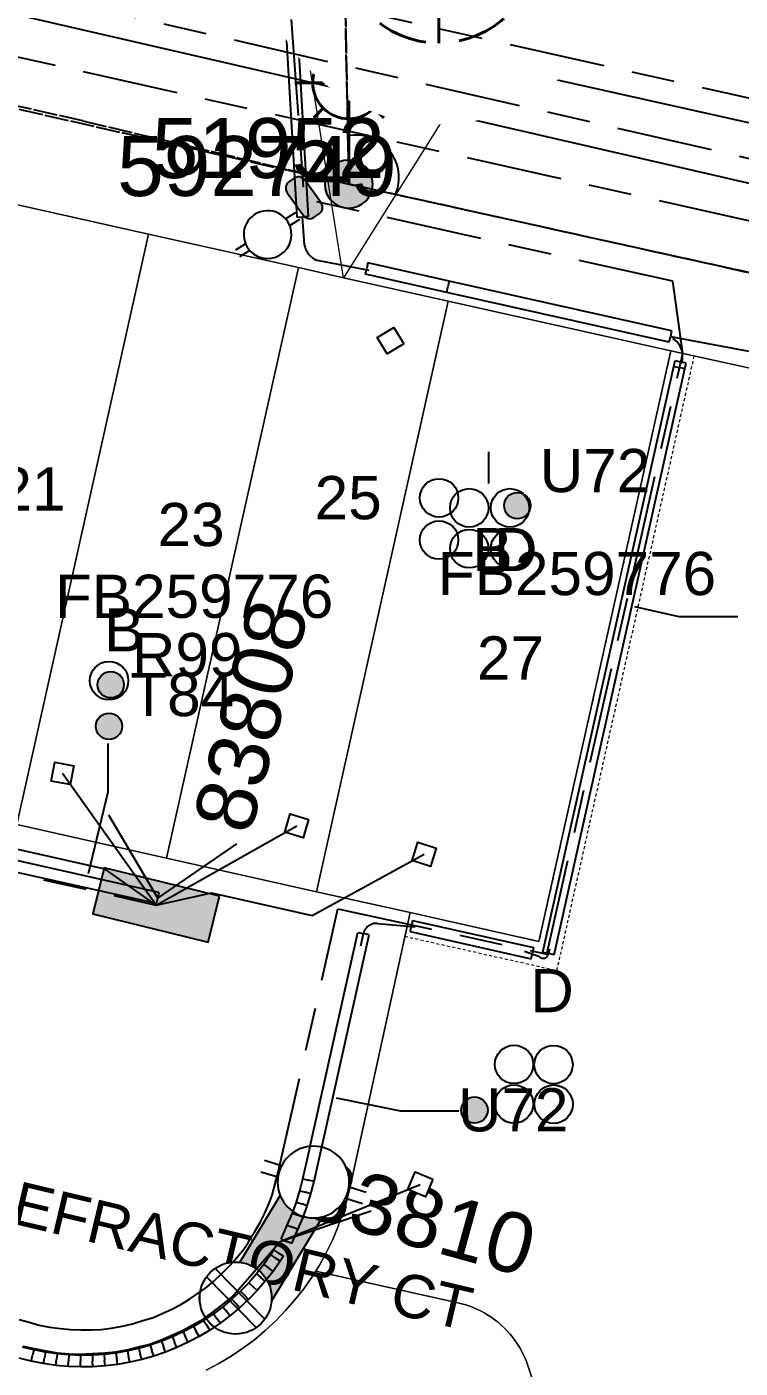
# Model space of a CAD drawing. Header units: metres. Extents: x 311347 to 316656, y 6252667 to 6255486.
# Drawn here: x 314699.3 to 314729.1, y 6254754 to 6254809.8 of the extents above; entities that cross this region are included whole.
import ezdxf
from ezdxf.enums import TextEntityAlignment as Align

# ---------------------------------------------------------------- set-up
doc = ezdxf.new("R2010")
doc.units = ezdxf.units.M
for name, pattern in [('Cable Exist OH', [1, 1, 0]), ('Cable Exist UG', [8.2, 4, -1.2, 1.8, -1.2]), ('Dash', [5, 3, -2]), ('HIDDEN', [0.375, 0.25, -0.125]), ('HIDDEN2', [0.1875, 0.125, -0.0625])]:
    doc.linetypes.add(name, pattern=pattern)
doc.layers.get('0').update_dxf_attribs({"color": 6})
for name, color, linetype in [('_User_HV_Exist', 7, 'Continuous'), ('_User_LV_Exist', 7, 'Continuous'), ('Duct_SP_EXT', 7, 'Continuous'), ('Equip_HV_EXT', 7, 'Continuous'), ('Equip_LV_EXT', 7, 'Continuous'), ('Equip_SL_EXT', 7, 'Continuous'), ('Equip_SP_LV_EXT', 7, 'Continuous'), ('Equip_SP_SL_EXT', 7, 'Continuous'), ('Mains_HV_EXT', 7, 'Continuous'), ('Mains_LV_EXT', 7, 'Continuous'), ('Mains_SL_EXT', 7, 'Continuous'), ('Mains_TR_EXT', 7, 'Continuous'), ('Services_SP_EXT', 7, 'Continuous'), ('SupportsOH_SP_TR_HV_LV_SL_EXT', 7, 'Continuous'), ('SupportsUG_SP_LV_EXT', 7, 'Continuous'), ('Trench_SP_EXT', 7, 'Continuous')]:
    doc.layers.add(name, color=color, linetype=linetype)
for name, color, linetype, lineweight in [('Cadastre Buildings_SP_EXT', 9, 'Continuous', 5), ('Cadastre Land Parcels_SP_EXT', 9, 'Continuous', 5), ('Cadastre Other Property_SP_EXT', 9, 'HIDDEN', 5), ('Cadastre Roads_SP_EXT', 7, 'Continuous', 5)]:
    doc.layers.add(name, color=color, linetype=linetype, lineweight=lineweight)
doc.styles.add('iecARIAL', font='arial.ttf', dxfattribs={"height": 2})
doc.styles.add('IESYMBOL1', font='isocp.shx')
doc.styles.add('POLE_LABEL', font='arial.ttf')
doc.styles.add('SLCP_LABEL', font='arial.ttf', dxfattribs={"height": 3.5})
doc.styles.get("Standard").update_dxf_attribs({"font": 'arial.ttf'})
doc.linetypes.add('Cable P UG', pattern='A,6,-0.5,["P",Standard,S=1.7,R=0,X=0.5,Y=-1],-2.9', length=9.4)

# ---------------------------------------------------------------- blocks, each defined once
blk = doc.blocks.new('PILLAR_EXT')
blk.add_hatch(color=256).paths.add_polyline_path([(-2.475, 0.99), (-2.475, -0.99), (2.475, -0.99), (2.475, 0.99)])
blk.add_lwpolyline([(-2.475, -0.99), (2.475, -0.99), (2.475, 0.99), (-2.475, 0.99)], close=True)
at = {"style": 'iecARIAL', "flags": 8}
blk.add_attdef('ASSET_NUM', (1.5, 3.5), '', height=2.5, dxfattribs=at)
for tag, p, flags in [('OWNED_BY', (0, -0.2), 9), ('STATE', (0, -0.4), 9), ('SUPPORT_TYPE', (0, -0.6), 9), ('USAGE', (0, -0.8), 9), ('LEGEND', (0, -1), 9), ('LOCATION', (0, -1.2), 9), ('STREETNAME', (0, -1.8), 9), ('NOTES', (0, -1.4), 9), ('PARENT', (0, -1.6), 9), ('SUBURB', (0, -2), 1)]:
    blk.add_attdef(tag, p, '', height=0.2, dxfattribs=dict(flags=flags))
blk = doc.blocks.new('DUCT_EXT')
blk.add_circle((0, 0.8), 0.8)
at = {"flags": 1}
blk.add_attdef('Z', (0, 0), '', height=0.2, dxfattribs=at)
at = {"flags": 9}
for tag, p in [('DUCT_CODE', (0, 0)), ('XSECT_TYPE', (0, -0.2)), ('STATE', (0, -0.6)), ('FB_REFERENCE', (0, -0.4)), ('NOTES', (0, -0.8))]:
    blk.add_attdef(tag, text='', height=0.2, dxfattribs=at).set_placement(p, align=Align.MIDDLE_LEFT)
blk = doc.blocks.new('LV_OH_LINKS_OPEN_EXT')
for p, q in [((-0.166, 4.966), (-0.166, 5.464)), ((0.166, 4.966), (0.166, 5.464)), ((-0.166, 3.002), (-0.166, 2.504)), ((0.166, 3.002), (0.166, 2.504))]:
    blk.add_line(p, q)
blk.add_lwpolyline([(0, 2.988, 1), (0, 4.98, 1)], format="xyb", close=True)
at = {"flags": 9}
for tag, p in [('ACTUAL_STATUS', (0, 0)), ('OPERATING_VOLTAGE', (0, -0.6)), ('CONSTRUCTED_VOLTAGE', (0, -0.2)), ('NO_PHASES', (0, -0.4)), ('ORIENTATION', (0, -0.8)), ('OWNED_BY', (0, -1)), ('STATE', (0, -1.2)), ('SWITCH_TYPE', (0, -1.4)), ('USAGE', (0, -1.6)), ('LEGEND', (0, -1.8)), ('NOTES', (0, -2))]:
    blk.add_attdef(tag, text='', height=0.2, dxfattribs=at).set_placement(p, align=Align.MIDDLE_LEFT)
at = {"flags": 1}
blk.add_attdef('Z', (0, 0), '', height=0.2, dxfattribs=at)
blk = doc.blocks.new('SL_LANTERN_EXT')
at = {"lineweight": 40}
for p, q in [((0, 1.968), (0, 6.468)), ((-1.459, 5.676), (-1.061, 5.278)), ((1.458, 5.676), (1.06, 5.278)), ((-2.25, 4.218), (2.25, 4.218)), ((-1.459, 2.759), (-1.061, 3.157)), ((1.458, 2.759), (1.06, 3.157)), ((0, 0), (0, 2.721))]:
    blk.add_line(p, q, dxfattribs=at)
blk.add_circle((0, 4.218), 1.5, dxfattribs=at)
at = {"style": 'iecARIAL', "flags": 8}
blk.add_attdef('ASSET_NUM', (1.5, 1.5), '', height=2.5, dxfattribs=at)
for tag, p, height, flags in [('CONSTRUCTED_VOLTAGE', (0.981, -0.653), 0.2, 9), ('CONTROL_TYPE', (0.981, -0.853), 0.2, 9), ('LANTERN_PURPOSE', (0.981, -1.053), 0.2, 9), ('LANTERN_TYPE', (0.981, -1.253), 0.2, 9), ('LNUMBER', (2.181, -3.253), 2.5, 8), ('OPERATING_VOLTAGE', (0.981, -1.653), 0.2, 9), ('ORIENTATION', (0.981, -1.853), 0.2, 9), ('NO_PHASES', (0.981, -1.453), 0.2, 9), ('OWNED_BY', (0.981, -2.053), 0.2, 9), ('STATE', (0.981, -2.253), 0.2, 9), ('CEXIST', (0.981, -2.653), 0.2, 9), ('CNEW', (0.981, -2.853), 0.2, 9), ('USAGE', (0.981, -2.453), 0.2, 9), ('CNUMBER', (0.981, -3.053), 0.2, 9), ('CREMOVE', (0.981, -3.253), 0.2, 9), ('CREPLACE', (0.981, -3.453), 0.2, 9), ('LKINGHEIGHT', (0.981, -3.653), 0.2, 9), ('LBRACKET', (0.981, -3.853), 0.2, 9), ('LBRACKETVOCAB', (0.981, -4.053), 0.2, 9), ('LCATEGORY', (0.981, -4.253), 0.2, 9), ('LCHARGE1', (0.981, -4.453), 0.2, 9), ('LCHARGE1PERCENT', (0.981, -4.653), 0.2, 9), ('LCHARGE2', (0.981, -4.853), 0.2, 9), ('LCHARGE2PERCENT', (0.981, -5.053), 0.2, 9), ('LCHARGE3', (0.981, -5.253), 0.2, 9), ('LCHARGE3PERCENT', (0.981, -5.453), 0.2, 9), ('LEXIST', (0.981, -5.653), 0.2, 9), ('LLAMP', (0.981, -5.853), 0.2, 9), ('LLAMPVOCAB', (0.981, -6.053), 0.2, 9), ('LMAST', (0.981, -6.253), 0.2, 9), ('LMASTVOCAB', (0.981, -6.453), 0.2, 9), ('LNEW', (0.981, -6.653), 0.2, 9), ('LANTNUMBER', (0.981, -6.853), 0.2, 9), ('LOUTREACH', (0.981, -7.253), 0.2, 9), ('LOUTREACHVOCAB', (0.981, -7.453), 0.2, 9), ('LRATECODE', (0.981, -7.653), 0.2, 9), ('LREMOVE', (0.981, -7.853), 0.2, 9), ('LREPLACE', (0.981, -8.053), 0.2, 9), ('LTYPE', (0.981, -8.253), 0.2, 9), ('LTYPEVOCAB', (0.981, -8.453), 0.2, 9), ('LEGEND', (0.981, -8.653), 0.2, 9), ('LOCATION', (0.981, -8.853), 0.2, 9), ('NOTES', (0.981, -9.053), 0.2, 9), ('STREETNAME', (0.981, -9.253), 0.2, 9), ('SUBURB', (0.981, -9.453), 0.2, 1)]:
    blk.add_attdef(tag, p, '', height=height, dxfattribs=dict(flags=flags))
blk = doc.blocks.new('CCP_EXT')
at = {"flags": 9}
for tag, p in [('OWNED_BY', (0, -1)), ('USAGE', (0, -1.2)), ('LEGEND', (0, -1.4)), ('LIFE_SUPPORT', (0, -1.6)), ('STATE', (0, -1.8)), ('NOTES', (0, -2))]:
    blk.add_attdef(tag, text='', height=0.2, dxfattribs=at).set_placement(p, align=Align.MIDDLE_LEFT)
blk.add_wipeout([(0, 0.566), (0.566, 0), (0, -0.566), (-0.566, 0)])
blk.add_lwpolyline([(-0.566, 0), (0, 0.566), (0.566, 0), (0, -0.566), (-0.566, 0)])
at = {"flags": 1}
blk.add_attdef('Z', (0, 0), '', height=0.2, dxfattribs=at)
at = {"flags": 9}
for tag, p in [('CCP_TYPE', (0, 0)), ('OPERATING_VOLTAGE', (0, -0.6)), ('CONSTRUCTED_VOLTAGE', (0, -0.2)), ('NO_PHASES', (0, -0.4)), ('ORIENTATION', (0, -0.8))]:
    blk.add_attdef(tag, text='', height=0.2, dxfattribs=at).set_placement(p, align=Align.MIDDLE_LEFT)
blk = doc.blocks.new('POLE_EXT')
blk.add_hatch(color=256).paths.add_polyline_path([(-1, 0, 1), (1, 0, 1)])
blk.add_lwpolyline([(-1, 0, 1), (1, 0, 1)], format="xyb", close=True)
for tag, height, flags, p in [('pNumber', 2.5, 8, (-17.84, 2.067)), ('OWNED_BY', 0.2, 9, (1.355, -0.4)), ('PARENT', 0.2, 9, (1.355, -0.6)), ('SPECIAL_USE', 0.2, 9, (1.355, -0.8)), ('STATE', 0.2, 9, (1.355, -1)), ('USAGE', 0.2, 9, (1.355, -1.2)), ('cLV', 0.2, 9, (1.355, -1.4)), ('hDepth', 0.2, 9, (1.355, -1.6)), ('cHV', 0.2, 9, (1.355, -2)), ('hDia', 0.2, 9, (1.355, -1.8)), ('LBRACKET', 0.2, 9, (1.355, -2.2)), ('LExisting', 0.2, 9, (1.355, -2.4)), ('LANTNUMBER', 0.2, 9, (1.355, -2.6)), ('LOther', 0.2, 9, (1.355, -2.8)), ('cLinedev', 0.2, 9, (1.355, -3.4)), ('LRemove', 0.2, 9, (1.355, -3)), ('LEGEND', 0.2, 9, (1.355, -3.2)), ('pExisting', 0.2, 9, (1.355, -3.8)), ('LOCATION', 0.2, 9, (1.355, -3.6)), ('PFNUMBER', 0.2, 9, (1.355, -4)), ('pFooting', 0.2, 9, (1.355, -4.4)), ('NEWPFNUMBER', 0.2, 9, (1.355, -4.2)), ('pNew', 0.2, 9, (1.355, -4.6)), ('pRelocate', 0.2, 9, (1.355, -5)), ('pRemove', 0.2, 9, (1.355, -5.2)), ('pReplace', 0.2, 9, (1.355, -5.4)), ('pStay', 0.2, 9, (1.355, -5.6)), ('cspan', 0.2, 9, (1.355, -6)), ('STREETNAME', 0.2, 9, (1.355, -6.2)), ('pType', 0.2, 9, (1.355, -5.8)), ('SUBURB', 0.2, 9, (1.355, -6.4)), ('NOTES', 0.2, 9, (1.355, -6.6)), ('OPERATED_BY', 0.2, 9, (1.355, -7.014)), ('MAINTAINED_BY', 0.2, 9, (1.355, -6.814))]:
    blk.add_attdef(tag, text='', height=height, dxfattribs=dict(flags=flags)).set_placement(p, align=Align.MIDDLE_LEFT)
at = {"style": 'POLE_LABEL'}
for tag, height, flags, p in [('ASSET_NUM', 2.5, 8, (2, 2)), ('STRUCTURE_PLANT_NUMBER', 0.2, 9, (1.355, 0.028)), ('STREET_CODE', 0.2, 9, (1.355, -0.2))]:
    blk.add_attdef(tag, text='', height=height, dxfattribs=dict(at, flags=flags)).set_placement(p, align=Align.MIDDLE_LEFT)
at = {"flags": 1}
blk.add_attdef('Z', (1.355, -7.328), '', height=0.2, dxfattribs=at)
blk = doc.blocks.new('HV_STJ_EXT')
h = blk.add_hatch(color=256)
edge = h.paths.add_edge_path()
edge.add_ellipse((-0.586, 0.131), major_axis=(0.226, 0.226), ratio=1, start_angle=45, end_angle=135)
edge.add_line((-0.906, 0.131), (-0.906, -0.131))
edge.add_ellipse((-0.586, -0.131), major_axis=(0.226, 0.226), ratio=1, start_angle=135, end_angle=225)
edge.add_line((-0.586, -0.451), (0.586, -0.451))
edge.add_ellipse((0.586, -0.131), major_axis=(-0.226, 0.226), ratio=1, start_angle=135, end_angle=225)
edge.add_line((0.906, -0.131), (0.906, 0.131))
edge.add_ellipse((0.586, 0.131), major_axis=(-0.226, 0.226), ratio=1, start_angle=225, end_angle=315)
edge.add_line((0.586, 0.451), (-0.586, 0.451))
blk.add_lwpolyline([(-0.906, 0.131), (-0.906, -0.131, 0.414214), (-0.586, -0.451), (0.586, -0.451, 0.414214), (0.906, -0.131), (0.906, 0.131, 0.414214), (0.586, 0.451), (-0.586, 0.451, 0.414214)], format="xyb", close=True)
for tag, flags, p in [('ORIENTATION', 9, (1.5, 0)), ('USAGE', 9, (1.5, -0.2)), ('LEGEND', 9, (1.5, -0.4)), ('NOTES', 9, (1.5, -0.6)), ('Z', 1, (1.5, -0.8))]:
    blk.add_attdef(tag, text='', height=0.2, dxfattribs=dict(flags=flags)).set_placement(p, align=Align.MIDDLE_LEFT)
blk = doc.blocks.new('LV_UG_LINKS_CLOSED_EXT')
blk.add_wipeout([(-1.056, 1.057), (-1.18, 0.916), (-1.286, 0.761), (-1.371, 0.594), (-1.435, 0.417), (-1.476, 0.234), (-1.493, 0.047), (-1.487, -0.14), (-1.458, -0.326), (-1.406, -0.506), (-1.331, -0.678), (-1.236, -0.839), (-1.121, -0.988), (-0.988, -1.12), (-0.84, -1.235), (-0.679, -1.331), (-0.506, -1.406), (-0.326, -1.458), (-0.141, -1.487), (0.047, -1.493), (0.233, -1.476), (0.416, -1.435), (0.593, -1.371), (0.76, -1.286), (0.915, -1.181), (1.056, -1.057), (1.18, -0.916), (1.286, -0.761), (1.371, -0.594), (1.435, -0.417), (1.476, -0.234), (1.493, -0.047), (1.487, 0.14), (1.458, 0.326), (1.406, 0.506), (1.331, 0.678), (1.236, 0.839), (1.121, 0.988), (0.988, 1.12), (0.84, 1.235), (0.679, 1.331), (0.506, 1.406), (0.326, 1.458), (0.141, 1.487), (-0.047, 1.493), (-0.233, 1.476), (-0.416, 1.435), (-0.593, 1.371), (-0.76, 1.286), (-0.915, 1.181)])
for p, q in [((-0.25, -1.479), (-0.25, 1.479)), ((0.25, -1.479), (0.25, 1.479))]:
    blk.add_line(p, q)
blk.add_circle((0, 0), 1.5)
at = {"flags": 9}
for tag, p in [('ACTUAL_STATUS', (0, 0)), ('OPERATING_VOLTAGE', (0, -0.6)), ('CONSTRUCTED_VOLTAGE', (0, -0.2)), ('NO_PHASES', (0, -0.4)), ('ORIENTATION', (0, -0.8)), ('STATE', (0, -1)), ('SWITCH_TYPE', (0, -1.2)), ('USAGE', (0, -1.4)), ('NOTES', (0, -1.6))]:
    blk.add_attdef(tag, text='', height=0.2, dxfattribs=at).set_placement(p, align=Align.MIDDLE_LEFT)
at = {"flags": 1}
blk.add_attdef('Z', (0, 0), '', height=0.2, dxfattribs=at)
blk = doc.blocks.new('LV_UG_LINKS_OPEN_EXT')
for p, q in [((-0.249, 1.473), (-0.249, 2.22)), ((0.249, 1.473), (0.249, 2.22)), ((-0.249, -1.473), (-0.249, -2.22)), ((0.249, -1.473), (0.249, -2.22))]:
    blk.add_line(p, q)
at = {"flags": 9}
for tag, p in [('ACTUAL_STATUS', (0, 0)), ('OPERATING_VOLTAGE', (0, -0.6)), ('CONSTRUCTED_VOLTAGE', (0, -0.2)), ('NO_PHASES', (0, -0.4)), ('ORIENTATION', (0, -0.8)), ('STATE', (0, -1)), ('SWITCH_TYPE', (0, -1.2)), ('USAGE', (0, -1.4)), ('NOTES', (0, -1.6))]:
    blk.add_attdef(tag, text='', height=0.2, dxfattribs=at).set_placement(p, align=Align.MIDDLE_LEFT)
at = {"flags": 1}
blk.add_attdef('Z', (0, 0), '', height=0.2, dxfattribs=at)
blk.add_wipeout([(-0.249, 1.473), (-0.432, 1.43), (-0.608, 1.365), (-0.774, 1.278), (-0.928, 1.171), (-1.067, 1.045), (-1.19, 0.903), (-1.294, 0.747), (-1.377, 0.579), (-1.439, 0.402), (-1.478, 0.218), (-1.494, 0.031), (-1.486, -0.156), (-1.455, -0.341), (-1.4, -0.521), (-1.324, -0.692), (-1.227, -0.853), (-1.11, -1), (-0.976, -1.131), (-0.827, -1.244), (-0.664, -1.338), (-0.491, -1.411), (-0.311, -1.461), (-0.125, -1.489), (0.062, -1.493), (0.249, -1.473), (0.432, -1.43), (0.608, -1.365), (0.774, -1.278), (0.928, -1.171), (1.067, -1.045), (1.19, -0.903), (1.294, -0.747), (1.377, -0.579), (1.439, -0.402), (1.478, -0.218), (1.494, -0.031), (1.486, 0.156), (1.455, 0.341), (1.4, 0.521), (1.324, 0.692), (1.227, 0.853), (1.11, 1), (0.976, 1.131), (0.827, 1.244), (0.664, 1.338), (0.491, 1.411), (0.311, 1.461), (0.125, 1.489), (-0.062, 1.493)])
blk.add_lwpolyline([(0, -1.494, 1), (0, 1.494, 1)], format="xyb", close=True)
blk = doc.blocks.new('CABLE_LARGE_EXT')
h = blk.add_hatch(color=256)
edge = h.paths.add_edge_path()
edge.add_arc((0, 0.55), 0.55, 0, 360)
blk.add_circle((0, 0.55), 0.55)
at = {"flags": 1}
blk.add_attdef('Z', (0, 0), '', height=0.2, dxfattribs=at)
at = {"flags": 9}
for tag, p in [('COND_CODE', (0, 0)), ('XSECT_SIZE', (0, -0.6)), ('STATE', (0, -0.4)), ('FB_REFERENCE', (0, -0.2)), ('NOTES', (0, -0.8))]:
    blk.add_attdef(tag, text='', height=0.2, dxfattribs=at).set_placement(p, align=Align.MIDDLE_LEFT)
blk = doc.blocks.new('SLCP_ZELL_EXT')
blk.add_wipeout([(-0.236, 7.5), (-0.706, 7.47), (-1.174, 7.411), (-1.637, 7.323), (-2.093, 7.206), (-2.542, 7.06), (-2.98, 6.887), (-3.407, 6.686), (-3.82, 6.459), (-4.218, 6.206), (-4.599, 5.929), (-4.962, 5.629), (-5.306, 5.306), (-5.629, 4.962), (-5.929, 4.599), (-6.206, 4.218), (-6.459, 3.82), (-6.686, 3.407), (-6.887, 2.98), (-7.06, 2.542), (-7.206, 2.093), (-7.323, 1.637), (-7.411, 1.174), (-7.47, 0.706), (-7.5, 0.236), (-7.5, -0.236), (-7.47, -0.706), (-7.411, -1.174), (-7.323, -1.637), (-7.206, -2.093), (-7.06, -2.542), (-6.887, -2.98), (-6.686, -3.407), (-6.459, -3.82), (-6.206, -4.218), (-5.929, -4.599), (-5.629, -4.962), (-5.306, -5.306), (-4.962, -5.629), (-4.599, -5.929), (-4.218, -6.206), (-3.82, -6.459), (-3.407, -6.686), (-2.98, -6.887), (-2.542, -7.06), (-2.093, -7.206), (-1.637, -7.323), (-1.174, -7.411), (-0.706, -7.47), (-0.236, -7.5), (0.236, -7.5), (0.706, -7.47), (1.174, -7.411), (1.637, -7.323), (2.093, -7.206), (2.542, -7.06), (2.98, -6.887), (3.407, -6.686), (3.82, -6.459), (4.218, -6.206), (4.599, -5.929), (4.962, -5.629), (5.306, -5.306), (5.629, -4.962), (5.929, -4.599), (6.206, -4.218), (6.459, -3.82), (6.686, -3.407), (6.887, -2.98), (7.06, -2.542), (7.206, -2.093), (7.323, -1.637), (7.411, -1.174), (7.47, -0.706), (7.5, -0.236), (7.5, 0.236), (7.47, 0.706), (7.411, 1.174), (7.323, 1.637), (7.206, 2.093), (7.06, 2.542), (6.887, 2.98), (6.686, 3.407), (6.459, 3.82), (6.206, 4.218), (5.929, 4.599), (5.629, 4.962), (5.306, 5.306), (4.962, 5.629), (4.599, 5.929), (4.218, 6.206), (3.82, 6.459), (3.407, 6.686), (2.98, 6.887), (2.542, 7.06), (2.093, 7.206), (1.637, 7.323), (1.174, 7.411), (0.706, 7.47), (0.236, 7.5)])
at = {"linetype": 'Dash', "lineweight": 40, "ltscale": 0.7}
for p, q in [((0, 4.109), (0, -4.109)), ((-4.109, 0), (4.109, 0))]:
    blk.add_line(p, q, dxfattribs=at)
blk.add_circle((0, 0), 4.109, dxfattribs=at)
at = {"lineweight": 40, "style": 'IESYMBOL1'}
for s, p in [('P', (-1.604, 0)), ('Z', (1.702, 0)), ('60', (-1.612, -3.312))]:
    blk.add_text(s, height=2, dxfattribs=at).set_placement(p, align=Align.BOTTOM_CENTER)
at = {"style": 'SLCP_LABEL'}
for tag, height, flags, p in [('ASSET_NUM', 2.5, 8, (2, 2)), ('STREET_CODE', 0.2, 9, (0, -0.2))]:
    blk.add_attdef(tag, text='', height=height, dxfattribs=dict(at, flags=flags)).set_placement(p, align=Align.MIDDLE_LEFT)
at = {"flags": 1}
blk.add_attdef('Z', (0, 0), '', height=0.2, dxfattribs=at)
at = {"flags": 9}
for tag, p in [('CONSTRUCTED_VOLTAGE', (0, -0.4)), ('CONTROL_TYPE', (0, -0.6)), ('OPERATING_VOLTAGE', (0, -1)), ('ORIENTATION', (0, -1.2)), ('NO_PHASES', (0, -0.8)), ('OWNED_BY', (0, -1.4)), ('USAGE', (0, -1.6)), ('STATE', (0, -2)), ('LOCATION', (0, -1.8)), ('NOTES', (0, -2.2))]:
    blk.add_attdef(tag, text='', height=0.2, dxfattribs=at).set_placement(p, align=Align.MIDDLE_LEFT)

msp = doc.modelspace()

# ---------------------------------------------------------------- linework, layer by layer
at = {"layer": 'Cadastre Buildings_SP_EXT', "linetype": 'Continuous'}
msp.add_lwpolyline([(314722.353, 6254747.582), (314720.226, 6254754.041), (314720.169, 6254754.204), (314720.105, 6254754.364), (314720.034, 6254754.521), (314719.956, 6254754.675), (314719.872, 6254754.825), (314719.781, 6254754.972), (314719.685, 6254755.114), (314719.581, 6254755.252), (314719.473, 6254755.386), (314719.358, 6254755.514), (314719.238, 6254755.638), (314719.113, 6254755.757), (314718.983, 6254755.87), (314718.848, 6254755.977), (314718.708, 6254756.078), (314718.564, 6254756.173), (314718.417, 6254756.262), (314718.265, 6254756.344), (314718.11, 6254756.42), (314717.953, 6254756.488), (314717.792, 6254756.551), (314717.629, 6254756.605), (314717.463, 6254756.654), (314717.296, 6254756.694), (314711.366, 6254758.016), (314711.21, 6254757.767), (314710.868, 6254757.282), (314710.502, 6254756.816), (314710.112, 6254756.369), (314709.699, 6254755.944), (314709.265, 6254755.54), (314708.81, 6254755.159), (314708.335, 6254754.802), (314707.842, 6254754.472), (314707.333, 6254754.167), (314706.808, 6254753.891)], dxfattribs=at)
at = {"layer": 'Cadastre Land Parcels_SP_EXT', "linetype": 'Continuous'}
for points in [[(314698.904, 6254776.613), (314704.402, 6254801.21), (314697.375, 6254802.781), (314691.877, 6254778.183), (314698.904, 6254776.613)], [(314705.151, 6254775.216), (314710.649, 6254799.814), (314704.402, 6254801.21), (314698.904, 6254776.613), (314705.151, 6254775.216)], [(314711.397, 6254773.82), (314716.895, 6254798.418), (314712.522, 6254799.395), (314710.649, 6254799.814), (314705.151, 6254775.216), (314711.397, 6254773.82)], [(314726.166, 6254796.345), (314716.895, 6254798.418), (314711.397, 6254773.82), (314715.299, 6254772.948), (314720.669, 6254771.748), (314726.166, 6254796.345)]]:
    msp.add_lwpolyline(points, close=True, dxfattribs=at)
at = {"layer": 'Cadastre Roads_SP_EXT', "linetype": 'Continuous'}
msp.add_lwpolyline([(314664.5, 6254830.907), (314619.895, 6254840.874), (314618.138, 6254830.973), (314616.351, 6254820.892), (314621.925, 6254819.646), (314632.07, 6254817.377), (314676.878, 6254807.362), (314687.127, 6254805.072), (314697.375, 6254802.781), (314704.402, 6254801.21), (314710.649, 6254799.814), (314712.522, 6254799.395), (314710.808, 6254810.208), (314709.105, 6254820.947), (314664.5, 6254830.907)], close=True, dxfattribs=at)
at = {"layer": 'Duct_SP_EXT'}
for p, q in [((314709.537, 6254819.727), (314710.574, 6254801.922)), ((314710.016, 6254819.754), (314711.053, 6254801.95)), ((314710.574, 6254801.922), (314710.814, 6254801.936)), ((314711.053, 6254801.95), (314710.814, 6254801.936)), ((314713.544, 6254800.01), (314713.492, 6254799.776)), ((314716.931, 6254799.252), (314713.544, 6254800.01)), ((314713.439, 6254799.541), (314713.492, 6254799.776)), ((314716.826, 6254798.784), (314713.439, 6254799.541)), ((314716.826, 6254798.784), (314716.879, 6254799.018)), ((314716.931, 6254799.252), (314716.879, 6254799.018)), ((314726.202, 6254797.179), (314716.931, 6254799.252)), ((314726.098, 6254796.711), (314716.826, 6254798.784)), ((314726.202, 6254797.179), (314726.15, 6254796.945)), ((314726.098, 6254796.711), (314726.15, 6254796.945)), ((314720.835, 6254771.297), (314726.29, 6254795.699)), ((314721.303, 6254771.192), (314726.758, 6254795.595)), ((314726.29, 6254795.699), (314726.344, 6254795.945)), ((314726.29, 6254795.699), (314726.524, 6254795.647)), ((314726.344, 6254795.945), (314726.579, 6254795.893)), ((314726.758, 6254795.595), (314726.524, 6254795.647)), ((314726.813, 6254795.84), (314726.579, 6254795.893)), ((314726.758, 6254795.595), (314726.813, 6254795.84)), ((314704.832, 6254773.791), (314698.585, 6254775.188)), ((314704.728, 6254773.323), (314698.481, 6254774.72)), ((314704.832, 6254773.791), (314704.78, 6254773.557)), ((314704.728, 6254773.323), (314704.78, 6254773.557)), ((314715.407, 6254772.626), (314715.354, 6254772.391)), ((314715.407, 6254772.626), (314720.45, 6254771.495)), ((314713.127, 6254772.126), (314713.361, 6254772.073)), ((314713.596, 6254772.021), (314713.361, 6254772.073)), ((314715.302, 6254772.157), (314715.354, 6254772.391)), ((314715.302, 6254772.157), (314720.345, 6254771.026)), ((314720.45, 6254771.495), (314720.397, 6254771.26)), ((314720.345, 6254771.026), (314720.397, 6254771.26)), ((314720.835, 6254771.297), (314721.069, 6254771.244)), ((314721.303, 6254771.192), (314721.069, 6254771.244)), ((314705.392, 6254755.275), (314704.937, 6254755.093)), ((314705.392, 6254755.275), (314705.488, 6254755.054)), ((314699.616, 6254754.732), (314699.139, 6254754.851)), ((314699.616, 6254754.732), (314699.563, 6254754.497)), ((314700.1, 6254754.636), (314699.616, 6254754.732)), ((314703.52, 6254754.689), (314703.037, 6254754.605)), ((314703.997, 6254754.798), (314703.52, 6254754.689)), ((314703.52, 6254754.689), (314703.568, 6254754.453)), ((314704.47, 6254754.933), (314703.997, 6254754.798)), ((314703.997, 6254754.798), (314704.057, 6254754.565)), ((314704.937, 6254755.093), (314704.47, 6254754.933)), ((314704.47, 6254754.933), (314704.542, 6254754.704)), ((314704.614, 6254754.475), (314704.542, 6254754.704)), ((314704.937, 6254755.093), (314705.021, 6254754.867)), ((314705.104, 6254754.642), (314705.021, 6254754.867)), ((314705.583, 6254754.834), (314705.104, 6254754.642)), ((314705.583, 6254754.834), (314705.488, 6254755.054)), ((314699.511, 6254754.263), (314699.01, 6254754.389)), ((314699.511, 6254754.263), (314699.563, 6254754.497)), ((314700.019, 6254754.163), (314699.511, 6254754.263)), ((314700.019, 6254754.163), (314700.059, 6254754.4)), ((314700.531, 6254754.09), (314700.019, 6254754.163)), ((314700.1, 6254754.636), (314700.059, 6254754.4)), ((314700.586, 6254754.567), (314700.1, 6254754.636)), ((314700.531, 6254754.09), (314700.559, 6254754.328)), ((314700.586, 6254754.567), (314700.559, 6254754.328)), ((314701.073, 6254754.523), (314700.586, 6254754.567)), ((314701.043, 6254754.044), (314701.058, 6254754.283)), ((314701.073, 6254754.523), (314701.058, 6254754.283)), ((314701.565, 6254754.505), (314701.073, 6254754.523)), ((314701.56, 6254754.025), (314701.562, 6254754.265)), ((314701.565, 6254754.505), (314701.562, 6254754.265)), ((314702.057, 6254754.512), (314701.565, 6254754.505)), ((314702.546, 6254754.546), (314702.057, 6254754.512)), ((314702.057, 6254754.512), (314702.067, 6254754.272)), ((314702.077, 6254754.032), (314702.067, 6254754.272)), ((314703.037, 6254754.605), (314702.546, 6254754.546)), ((314702.546, 6254754.546), (314702.569, 6254754.307)), ((314702.591, 6254754.068), (314702.569, 6254754.307)), ((314703.106, 6254754.13), (314702.591, 6254754.068)), ((314703.037, 6254754.605), (314703.071, 6254754.368)), ((314703.106, 6254754.13), (314703.071, 6254754.368)), ((314703.615, 6254754.218), (314703.106, 6254754.13)), ((314703.615, 6254754.218), (314703.568, 6254754.453)), ((314704.117, 6254754.333), (314703.615, 6254754.218)), ((314704.117, 6254754.333), (314704.057, 6254754.565)), ((314704.614, 6254754.475), (314704.117, 6254754.333)), ((314705.104, 6254754.642), (314704.614, 6254754.475)), ((314701.043, 6254754.044), (314700.531, 6254754.09)), ((314701.56, 6254754.025), (314701.043, 6254754.044)), ((314702.077, 6254754.032), (314701.56, 6254754.025)), ((314702.591, 6254754.068), (314702.077, 6254754.032))]:
    msp.add_line(p, q, dxfattribs=at)
for points in [[(314718.589, 6254790.819), (314718.589, 6254792.141)], [(314728.969, 6254785.264), (314726.517, 6254785.264), (314724.67, 6254785.689)], [(314702.709, 6254779.998), (314702.709, 6254777.964), (314701.884, 6254774.567)], [(314717.336, 6254764.678), (314714.921, 6254764.678), (314712.238, 6254765.218)]]:
    msp.add_lwpolyline(points, dxfattribs=at)
at = {"layer": 'Mains_LV_EXT', "linetype": 'Continuous'}
msp.add_lwpolyline([(314714.696, 6254802.865, 0.605878), (314712.701, 6254805.295)], format="xyb", dxfattribs=at)
at = {"layer": 'Mains_SL_EXT', "linetype": 'Cable Exist OH'}
msp.add_lwpolyline([(314701.663, 6254805.93), (314660.376, 6254815.159)], dxfattribs=at)
at = {"layer": 'Trench_SP_EXT', "linetype": 'Cable Exist UG'}
for points in [[(314713.593, 6254799.693), (314711.444, 6254800.112), (314711.444, 6254800.112, -0.283408), (314710.904, 6254800.756), (314710.904, 6254800.756), (314710.814, 6254801.936)], [(314726.618, 6254795.812), (314726.635, 6254795.903), (314726.635, 6254795.903, 0.325198), (314726.251, 6254796.863)], [(314713.247, 6254771.562), (314713.361, 6254772.073), (314713.361, 6254772.073, -0.394161), (314713.941, 6254772.492), (314713.941, 6254772.492), (314715.516, 6254772.355)], [(314721.11, 6254771.428), (314721.069, 6254771.244), (314721.069, 6254771.244, -0.625354), (314720.695, 6254771.107), (314720.695, 6254771.107), (314720.071, 6254771.333)]]:
    msp.add_lwpolyline(points, format="xyb", dxfattribs=at)
for points in [[(314726.15, 6254796.945), (314731.321, 6254795.976)], [(314704.78, 6254773.557), (314702.55, 6254777.334)], [(314704.78, 6254773.557), (314708.406, 6254776.026)], [(314709.882, 6254759.256), (314714.317, 6254760.742)]]:
    msp.add_lwpolyline(points, dxfattribs=at)

# ---------------------------------------------------------------- block references
at = {"layer": 'Duct_SP_EXT'}
for name, p in [('DUCT_EXT', (314716.511, 6254789.422)), ('DUCT_EXT', (314717.765, 6254789.008)), ('DUCT_EXT', (314719.465, 6254789.008)), ('CABLE_LARGE_EXT', (314719.771, 6254789.35)), ('DUCT_EXT', (314716.511, 6254787.667)), ('DUCT_EXT', (314717.765, 6254787.308)), ('DUCT_EXT', (314719.465, 6254787.308)), ('DUCT_EXT', (314702.755, 6254781.809)), ('CABLE_LARGE_EXT', (314702.823, 6254781.889)), ('CABLE_LARGE_EXT', (314702.751, 6254780.159)), ('DUCT_EXT', (314719.638, 6254765.825)), ('DUCT_EXT', (314721.279, 6254765.819)), ('DUCT_EXT', (314719.635, 6254764.175)), ('DUCT_EXT', (314721.285, 6254764.169)), ('CABLE_LARGE_EXT', (314717.985, 6254764.175))]:
    msp.add_blockref(name, p, dxfattribs=at)
at = {"layer": 'Equip_HV_EXT', "rotation": 125.6106360085924}
msp.add_blockref('HV_STJ_EXT', (314710.885, 6254802.722), dxfattribs=at)
at = {"layer": 'Equip_SP_LV_EXT', "rotation": 121.9266363724172}
msp.add_blockref('LV_OH_LINKS_OPEN_EXT', (314712.743, 6254803.296), dxfattribs=at)
at = {"layer": 'Equip_SP_SL_EXT'}
ref = msp.add_blockref('SL_LANTERN_EXT', (314712.743, 6254803.296), dxfattribs=at)
ref.add_attrib('ASSET_NUM', '51952', dxfattribs={"layer": '0', "height": 2.5, "rotation": 0.0135, "style": 'iecARIAL'}).set_placement((314714.243, 6254804.796), align=Align.MIDDLE_RIGHT)
at = {"layer": 'SupportsOH_SP_TR_HV_LV_SL_EXT'}
ref = msp.add_blockref('POLE_EXT', (314712.743, 6254803.296), dxfattribs=at)
ref.add_attrib('ASSET_NUM', '592749', dxfattribs={"layer": '0', "height": 2.5, "style": 'POLE_LABEL'}).set_placement((314714.743, 6254804.046), align=Align.MIDDLE_RIGHT)
at = {"layer": 'SupportsUG_SP_LV_EXT'}
ref = msp.add_blockref('PILLAR_EXT', (314704.714, 6254773.264), dxfattribs=dict(at, rotation=166.209030626992))
ref.add_attrib('ASSET_NUM', '83808', dxfattribs={"layer": '0', "height": 2.5, "rotation": 75.2858, "style": 'iecARIAL'}).set_placement((314706.214, 6254776.764), align=Align.TOP_LEFT)
ref = msp.add_blockref('PILLAR_EXT', (314709.882, 6254759.256), dxfattribs=dict(at, rotation=238.7979435251731))
ref.add_attrib('ASSET_NUM', '83810', dxfattribs={"layer": '0', "height": 2.5, "rotation": 344.5778, "style": 'iecARIAL'}).set_placement((314711.382, 6254762.756), align=Align.TOP_LEFT)

# ---------------------------------------------------------------- texts
at = {"layer": 'Cadastre Land Parcels_SP_EXT'}
for s, p in [('21', (314698.14, 6254789.697)), ('25', (314711.323, 6254789.333)), ('23', (314704.776, 6254788.213)), ('27', (314718.085, 6254782.656))]:
    msp.add_text(s, height=1.8, dxfattribs=at).set_placement(p)
at = {"layer": 'Duct_SP_EXT'}
for s, p in [('U72', (314720.702, 6254790.461)), ('B', (314717.895, 6254787.172)), ('D', (314718.795, 6254787.172)), ('FB259776', (314716.458, 6254786.174)), ('FB259776', (314700.498, 6254785.225)), ('B', (314702.548, 6254783.825)), ('R99', (314703.705, 6254782.794)), ('T84', (314703.637, 6254781.133)), ('D', (314720.31, 6254768.8)), ('U72', (314717.292, 6254763.836))]:
    msp.add_text(s, height=1.8, dxfattribs=at).set_placement(p)

# ---------------------------------------------------------------- next in the draw order: block references
at = {"layer": 'Services_SP_EXT'}
for p, rotation in [((314714.484, 6254796.77), 166.3821002593945), ((314700.815, 6254778.747), 124.2051308832243), ((314710.575, 6254776.565), 28.28638067151813), ((314715.888, 6254775.378), 27.48405786697142), ((314715.726, 6254761.629), 202.09537516054)]:
    msp.add_blockref('CCP_EXT', p, dxfattribs=dict(at, rotation=rotation))

# ---------------------------------------------------------------- next in the draw order: linework, layer by layer
at = {"layer": '_User_HV_Exist', "linetype": 'Cable P UG'}
for points in [[(313424.319, 6254638.259), (313454.949, 6254774.829), (313702.009, 6254721.41), (313714.382, 6254775.883), (314243.951, 6254657.3), (314296.947, 6254898.392), (314658.742, 6254816.967), (314668.502, 6254819.458), (314818.69, 6254785.912), (314833.563, 6254749.259), (314827.416, 6254696.168), (314925.156, 6254660.08)], [(313427.389, 6254637.643), (313428.259, 6254641.519), (313457.352, 6254771.092), (313704.474, 6254717.843), (313716.565, 6254772.22), (314246.209, 6254653.891), (314299.833, 6254895.619), (314658.736, 6254814.961), (314668.026, 6254817.451), (314816.502, 6254783.328), (314830.509, 6254748.805), (314824.16, 6254694.143), (314904.645, 6254664.438), (314917.358, 6254659.746), (314919.606, 6254658.916), (314921.37, 6254658.265)]]:
    msp.add_lwpolyline(points, dxfattribs=at)
at = {"layer": 'Cadastre Buildings_SP_EXT', "linetype": 'Continuous'}
msp.add_lwpolyline([(314760.821, 6254788.771), (314726.166, 6254796.345), (314720.669, 6254771.748), (314715.299, 6254772.948), (314712.8, 6254761.532), (314712.659, 6254760.962), (314712.488, 6254760.401), (314712.29, 6254759.849), (314712.061, 6254759.309), (314711.805, 6254758.781), (314711.522, 6254758.268), (314711.366, 6254758.016), (314717.296, 6254756.694), (314717.463, 6254756.654), (314717.629, 6254756.605), (314717.792, 6254756.551), (314717.953, 6254756.488), (314718.11, 6254756.42), (314718.265, 6254756.344), (314718.417, 6254756.262), (314718.564, 6254756.173), (314718.708, 6254756.078), (314718.848, 6254755.977), (314718.983, 6254755.87), (314719.113, 6254755.757), (314719.238, 6254755.638), (314719.358, 6254755.514), (314719.473, 6254755.386), (314719.581, 6254755.252), (314719.685, 6254755.114), (314719.781, 6254754.972), (314719.872, 6254754.825), (314719.956, 6254754.675), (314720.034, 6254754.521), (314720.105, 6254754.364), (314720.169, 6254754.204), (314720.226, 6254754.041), (314722.353, 6254747.582)], dxfattribs=at)
at = {"layer": 'Cadastre Other Property_SP_EXT', "linetype": 'HIDDEN2'}
msp.add_lwpolyline([(314727.144, 6254796.127), (314726.167, 6254796.345), (314720.669, 6254771.747), (314715.299, 6254772.949), (314715.079, 6254771.963), (314721.424, 6254770.54), (314727.144, 6254796.127)], close=True, dxfattribs=at)
at = {"layer": 'Cadastre Roads_SP_EXT', "linetype": 'Continuous'}
msp.add_lwpolyline([(314809.544, 6254798.502), (314787.12, 6254803.537), (314785.298, 6254803.939), (314783.477, 6254804.343), (314723.977, 6254817.624), (314717.886, 6254807.931), (314712.522, 6254799.395), (314716.895, 6254798.418), (314726.166, 6254796.345), (314760.821, 6254788.771), (314776.989, 6254785.159), (314779.365, 6254784.627), (314813.381, 6254777.036), (314826.564, 6254782.88), (314844.289, 6254790.737), (314809.544, 6254798.502)], close=True, dxfattribs=at)
msp.add_lwpolyline([(314706.808, 6254753.891), (314707.333, 6254754.167), (314707.842, 6254754.472), (314708.335, 6254754.802), (314708.81, 6254755.159), (314709.264, 6254755.54), (314709.699, 6254755.944), (314710.112, 6254756.369), (314710.502, 6254756.816), (314710.868, 6254757.282), (314711.21, 6254757.767), (314711.366, 6254758.016), (314711.522, 6254758.268), (314711.805, 6254758.781), (314712.061, 6254759.309), (314712.29, 6254759.849), (314712.488, 6254760.401), (314712.659, 6254760.962), (314712.8, 6254761.533), (314715.299, 6254772.948), (314711.397, 6254773.82), (314705.151, 6254775.216), (314698.904, 6254776.613)], dxfattribs=at)
at = {"layer": 'Mains_LV_EXT', "linetype": 'Cable Exist OH'}
msp.add_lwpolyline([(314712.743, 6254803.296), (314762.565, 6254792.317), (314800.218, 6254783.902)], dxfattribs=at)
at = {"layer": 'Mains_LV_EXT', "linetype": 'Cable Exist UG'}
msp.add_lwpolyline([(314670.944, 6254780.812), (314704.714, 6254773.264)], dxfattribs=at)
at = {"layer": 'Mains_SL_EXT', "linetype": 'Cable Exist OH'}
msp.add_lwpolyline([(314800.218, 6254783.902), (314712.743, 6254803.296)], dxfattribs=at)
at = {"layer": 'Services_SP_EXT'}
for points in [[(314704.714, 6254773.264), (314702.585, 6254774.764), (314698.695, 6254775.634), (314695.586, 6254779.916)], [(314704.714, 6254773.264), (314700.815, 6254778.747)], [(314704.714, 6254773.264), (314710.575, 6254776.565)], [(314704.714, 6254773.264), (314707.023, 6254773.773), (314711.22, 6254772.835), (314715.888, 6254775.378)]]:
    msp.add_lwpolyline(points, dxfattribs=at)

# ---------------------------------------------------------------- next in the draw order: texts
at = {"layer": 'Cadastre Roads_SP_EXT'}
msp.add_text('REFRACTORY CT', height=1.8, rotation=346.7021, dxfattribs=at).set_placement((314696.826, 6254760.442))

# ---------------------------------------------------------------- next in the draw order: block references
at = {"layer": 'Equip_LV_EXT'}
for name, p, rotation in [('LV_UG_LINKS_OPEN_EXT', (314711.274, 6254761.726), 252.8431251740571), ('LV_UG_LINKS_CLOSED_EXT', (314708.03, 6254756.896), 44.52963439554511)]:
    msp.add_blockref(name, p, dxfattribs=dict(at, rotation=rotation))
at = {"layer": 'Equip_SL_EXT'}
ref = msp.add_blockref('SLCP_ZELL_EXT', (314716.503, 6254813.278), dxfattribs=at)
ref.add_attrib('ASSET_NUM', '53', dxfattribs={"layer": '0', "height": 2.5, "style": 'SLCP_LABEL'}).set_placement((314718.503, 6254814.028), align=Align.TOP_RIGHT)

# ---------------------------------------------------------------- next in the draw order: linework, layer by layer
at = {"layer": '_User_LV_Exist', "linetype": 'Cable Exist UG'}
msp.add_lwpolyline([(313426.413, 6254637.862), (313427.284, 6254641.738), (313427.284, 6254641.738), (313456.594, 6254772.279), (313703.714, 6254719.029), (313715.806, 6254773.415), (314247.493, 6254654.547), (314301.117, 6254896.383), (314658.715, 6254815.99), (314668.005, 6254818.48), (314817.232, 6254784.19), (314831.532, 6254748.944), (314825.244, 6254694.809), (314904.991, 6254665.376)], dxfattribs=at)
at = {"layer": 'Duct_SP_EXT'}
for p, q in [((314710.833, 6254761.864), (314713.127, 6254772.126)), ((314711.3, 6254761.753), (314713.596, 6254772.021)), ((314710.708, 6254761.363), (314710.833, 6254761.864)), ((314710.833, 6254761.864), (314711.067, 6254761.809)), ((314711.3, 6254761.753), (314711.067, 6254761.809)), ((314711.17, 6254761.234), (314711.3, 6254761.753)), ((314710.394, 6254760.433), (314710.563, 6254760.894)), ((314710.563, 6254760.894), (314710.708, 6254761.363)), ((314710.563, 6254760.894), (314710.791, 6254760.818)), ((314710.708, 6254761.363), (314710.939, 6254761.298)), ((314711.018, 6254760.741), (314710.791, 6254760.818)), ((314711.17, 6254761.234), (314710.939, 6254761.298)), ((314711.018, 6254760.741), (314711.17, 6254761.234)), ((314710.181, 6254759.935), (314710.394, 6254760.433)), ((314710.394, 6254760.433), (314710.617, 6254760.344)), ((314710.84, 6254760.255), (314710.617, 6254760.344)), ((314710.622, 6254759.746), (314710.84, 6254760.255)), ((314710.84, 6254760.255), (314711.018, 6254760.741)), ((314709.931, 6254759.35), (314710.181, 6254759.935)), ((314710.181, 6254759.935), (314710.402, 6254759.84)), ((314710.372, 6254759.161), (314710.622, 6254759.746)), ((314710.622, 6254759.746), (314710.402, 6254759.84)), ((314709.931, 6254759.35), (314710.152, 6254759.256)), ((314710.372, 6254759.161), (314710.152, 6254759.256)), ((314709.485, 6254758.694), (314709.202, 6254758.292)), ((314709.613, 6254758.898), (314709.485, 6254758.694)), ((314709.485, 6254758.694), (314709.685, 6254758.561)), ((314709.613, 6254758.898), (314709.816, 6254758.77)), ((314710.02, 6254758.643), (314709.816, 6254758.77)), ((314710.02, 6254758.643), (314709.885, 6254758.428)), ((314709.202, 6254758.292), (314708.897, 6254757.904)), ((314709.202, 6254758.292), (314709.395, 6254758.149)), ((314709.587, 6254758.006), (314709.395, 6254758.149)), ((314709.885, 6254758.428), (314709.587, 6254758.006)), ((314709.885, 6254758.428), (314709.685, 6254758.561)), ((314708.576, 6254757.535), (314708.233, 6254757.183)), ((314708.897, 6254757.904), (314708.576, 6254757.535)), ((314708.576, 6254757.535), (314708.752, 6254757.372)), ((314708.897, 6254757.904), (314709.082, 6254757.751)), ((314709.267, 6254757.598), (314708.929, 6254757.209)), ((314709.267, 6254757.598), (314709.082, 6254757.751)), ((314709.587, 6254758.006), (314709.267, 6254757.598)), ((314708.233, 6254757.183), (314707.872, 6254756.847)), ((314708.233, 6254757.183), (314708.401, 6254757.011)), ((314708.569, 6254756.839), (314708.401, 6254757.011)), ((314708.929, 6254757.209), (314708.569, 6254756.839)), ((314708.929, 6254757.209), (314708.752, 6254757.372)), ((314707.495, 6254756.532), (314707.101, 6254756.236)), ((314707.872, 6254756.847), (314707.495, 6254756.532)), ((314707.495, 6254756.532), (314707.644, 6254756.344)), ((314707.793, 6254756.156), (314707.644, 6254756.344)), ((314708.19, 6254756.487), (314707.793, 6254756.156)), ((314707.872, 6254756.847), (314708.031, 6254756.667)), ((314708.19, 6254756.487), (314708.031, 6254756.667)), ((314708.569, 6254756.839), (314708.19, 6254756.487)), ((314706.695, 6254755.963), (314706.273, 6254755.712)), ((314707.101, 6254756.236), (314706.695, 6254755.963)), ((314706.695, 6254755.963), (314706.824, 6254755.76)), ((314707.379, 6254755.845), (314706.952, 6254755.558)), ((314707.101, 6254756.236), (314707.24, 6254756.041)), ((314707.379, 6254755.845), (314707.24, 6254756.041)), ((314707.793, 6254756.156), (314707.379, 6254755.845)), ((314705.837, 6254755.481), (314705.392, 6254755.275)), ((314706.273, 6254755.712), (314705.837, 6254755.481)), ((314705.837, 6254755.481), (314705.944, 6254755.266)), ((314706.051, 6254755.051), (314705.944, 6254755.266)), ((314706.509, 6254755.293), (314706.051, 6254755.051)), ((314706.273, 6254755.712), (314706.391, 6254755.502)), ((314706.509, 6254755.293), (314706.391, 6254755.502)), ((314706.952, 6254755.558), (314706.509, 6254755.293)), ((314706.952, 6254755.558), (314706.824, 6254755.76)), ((314706.051, 6254755.051), (314705.583, 6254754.834))]:
    msp.add_line(p, q, dxfattribs=at)
at = {"layer": 'Mains_HV_EXT', "linetype": 'Cable Exist UG'}
for points in [[(314705.068, 6254825.305), (314705.961, 6254823.613), (314710.727, 6254821.822), (314709.762, 6254818.325), (314710.885, 6254802.575)], [(314699.007, 6254756.004), (314699.427, 6254755.884), (314699.847, 6254755.764), (314700.267, 6254755.684), (314700.727, 6254755.624), (314701.147, 6254755.584), (314701.587, 6254755.564), (314702.027, 6254755.564), (314702.427, 6254755.584), (314702.847, 6254755.644), (314703.307, 6254755.724), (314703.727, 6254755.824), (314704.167, 6254755.964), (314704.607, 6254756.084), (314704.967, 6254756.244), (314705.347, 6254756.424), (314705.747, 6254756.624), (314706.107, 6254756.844), (314706.507, 6254757.124), (314706.847, 6254757.364), (314707.127, 6254757.604), (314707.487, 6254757.944), (314707.807, 6254758.264), (314708.087, 6254758.604), (314708.367, 6254758.924), (314708.567, 6254759.224), (314708.627, 6254759.364), (314708.827, 6254759.664), (314709.067, 6254760.064), (314709.247, 6254760.424), (314709.427, 6254760.844), (314709.547, 6254761.184), (314709.807, 6254762.144), (314712.288, 6254773.111), (314720.998, 6254771.217), (314726.668, 6254796.233), (314726.255, 6254799.243), (314726.255, 6254799.243), (314711.019, 6254802.64)]]:
    msp.add_lwpolyline(points, dxfattribs=at)
at = {"layer": 'Mains_LV_EXT', "linetype": 'Cable Exist OH'}
for points in [[(314720.398, 6254851.406), (314712.468, 6254816.392), (314712.743, 6254803.296)], [(314660.376, 6254815.159), (314712.743, 6254803.296)]]:
    msp.add_lwpolyline(points, dxfattribs=at)
at = {"layer": 'Mains_LV_EXT', "linetype": 'Cable Exist UG'}
msp.add_lwpolyline([(314699.157, 6254754.897), (314699.637, 6254754.797), (314700.117, 6254754.697), (314700.597, 6254754.617), (314701.097, 6254754.577), (314701.517, 6254754.557), (314702.577, 6254754.617), (314703.037, 6254754.657), (314703.497, 6254754.737), (314703.977, 6254754.857), (314704.457, 6254754.977), (314704.897, 6254755.137), (314705.817, 6254755.537), (314706.677, 6254756.017), (314707.037, 6254756.277), (314707.457, 6254756.597), (314707.877, 6254756.937), (314709.882, 6254759.256)], dxfattribs=at)
at = {"layer": 'Mains_SL_EXT', "linetype": 'Cable Exist OH'}
for points in [[(314712.489, 6254816.325), (314712.743, 6254803.411)], [(314701.663, 6254805.93), (314712.743, 6254803.296)]]:
    msp.add_lwpolyline(points, dxfattribs=at)
at = {"layer": 'Mains_TR_EXT', "linetype": 'Cable Exist UG'}
for points in [[(315677.17, 6254292.036), (315131.503, 6254373.201), (315102.644, 6254371.716), (315042.243, 6254390.29), (315034.76, 6254392.735), (314854.433, 6254453.066), (314921.045, 6254651.024), (314923.567, 6254658.521), (314921.701, 6254662.379), (314906.167, 6254668.121), (314828.5, 6254696.834), (314834.586, 6254749.398), (314819.42, 6254786.774), (314668.486, 6254820.486), (314658.728, 6254817.996), (314298.23, 6254899.158)], [(314815.74, 6254776.968), (314815.392, 6254778.552), (314814.787, 6254780.273), (314813.767, 6254781.712), (314812.053, 6254782.904), (314809.622, 6254783.841), (314666.179, 6254815.902), (314663.716, 6254817.242), (314662.584, 6254818.911), (314662.389, 6254821.4), (314663.682, 6254827.276)]]:
    msp.add_lwpolyline(points, dxfattribs=at)
at = {"layer": 'Services_SP_EXT'}
msp.add_lwpolyline([(314709.882, 6254759.256), (314715.726, 6254761.629)], dxfattribs=at)

doc.saveas('drawing.dxf')
